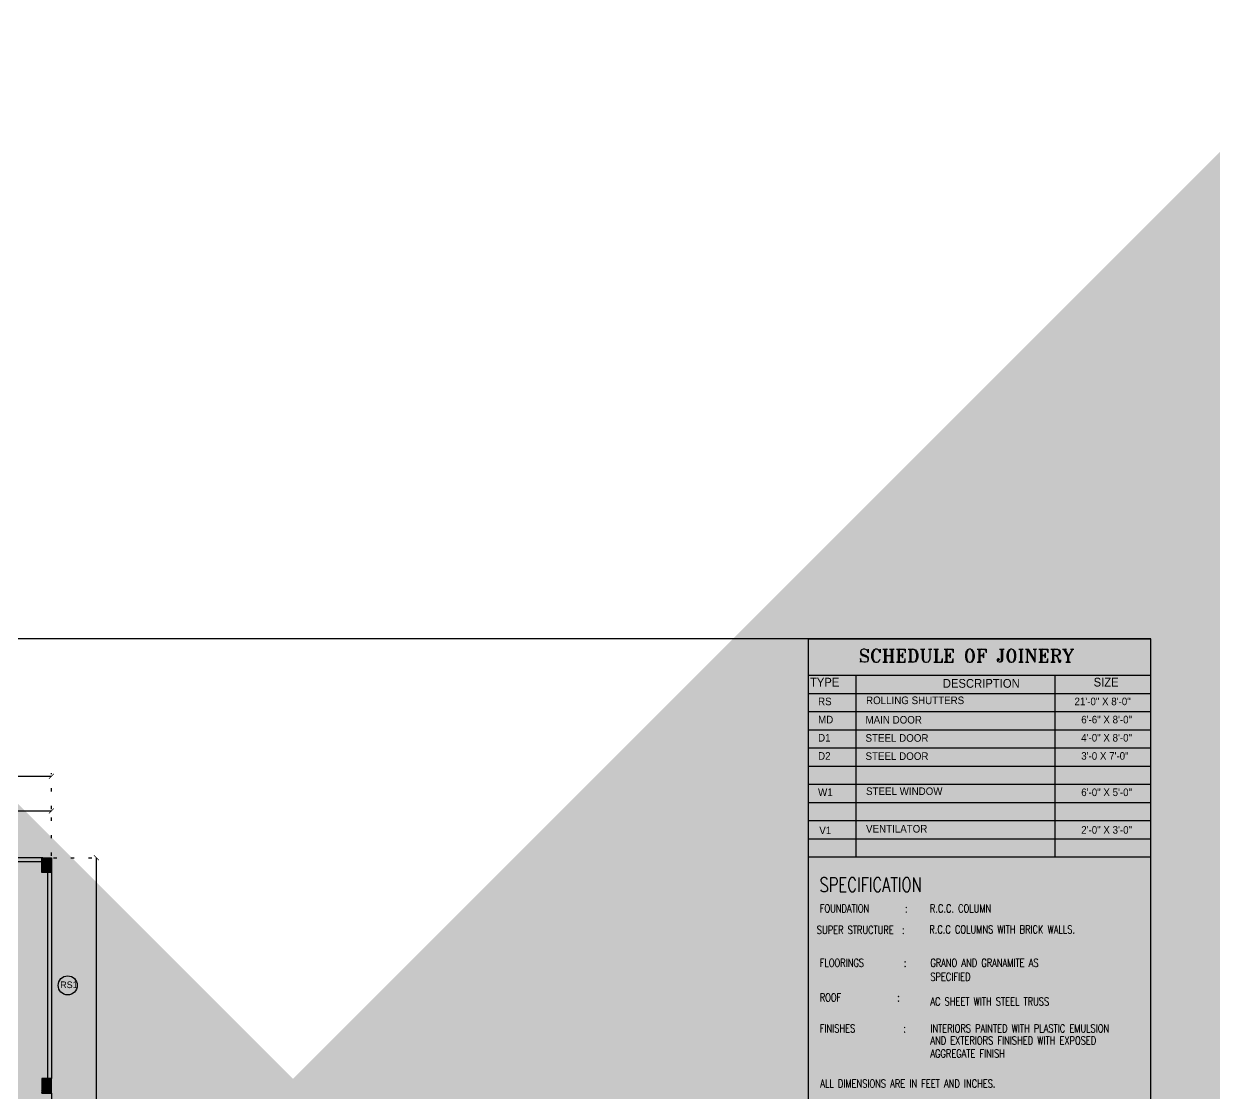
# Model space of a CAD drawing. Header units: metres. Extents: x 1422408 to 2267498, y 3894 to 80428.
# Drawn here: x 2267058.54 to 2267095.11, y 4181.7 to 4214.53 of the extents above; entities that cross this region are included whole.
import ezdxf

# ---------------------------------------------------------------- set-up
doc = ezdxf.new("R2010")
doc.units = ezdxf.units.M
doc.header["$LTSCALE"] = 3.5
doc.header["$MEASUREMENT"] = 0
doc.linetypes.add('DOT2', pattern=[0.125, 0, -0.125])
doc.layers.get('0').update_dxf_attribs({"linetype": 'CONTINUOUS'})
doc.layers.get('DEFPOINTS').update_dxf_attribs({"linetype": 'CONTINUOUS'})
for name, color, linetype in [('COLUMN', 2, 'CONTINUOUS'), ('DIM', 41, 'CONTINUOUS'), ('ED', 30, 'CONTINUOUS'), ('FURN', 35, 'CONTINUOUS'), ('MISC', 8, 'CONTINUOUS'), ('TEXT', 4, 'CONTINUOUS'), ('TITLE', 7, 'CONTINUOUS'), ('WAL', 1, 'CONTINUOUS'), ('WALL', 125, 'CONTINUOUS')]:
    doc.layers.add(name, color=color, linetype=linetype)
doc.styles.add('ID', font='GOTHIC.TTF', dxfattribs={"width": 0.85})
doc.styles.add('J', font='GOTHIC.TTF', dxfattribs={"height": 3.75})
doc.styles.add('J6', font='ROMANT', dxfattribs={"height": 7})
doc.styles.add('ROMANS', font='romans.shx')
doc.styles.add('USA TEXT', font='GOTHIC.TTF')
doc.linetypes.add('ZIGZAG', pattern='A,0.0001,-0.2,[131,ltypeshp.shx,S=0.2,R=0,X=-0.2,Y=0],-0.4,[131,ltypeshp.shx,S=0.2,R=180,X=0.2,Y=0],-0.2', length=0.8001)
doc.dimstyles.new('1-100-ED', dxfattribs={"dimtxt": 350, "dimasz": 100, "dimexe": 0.18, "dimexo": 0.0625, "dimgap": 25, "dimtad": 1, "dimdec": 0, "dimzin": 0, "dimdsep": 46, "dimtxsty": 'USA TEXT', "dimblk": 'ARCHTICK', "dimcen": 0.1, "dimclrd": 252, "dimclre": 9, "dimclrt": 3, "dimadec": 0, "dimazin": 0, "dimtfac": 1, "dimtdec": 0, "dimtofl": 0, "dimtmove": 2, "dimatfit": 3, "dimldrblk": 'ARCHTICK', "dimfxl": 0.18, "dimtolj": 1, "dimtzin": 0, "dimarcsym": 0})
doc.dimstyles.new('1-100-ID', dxfattribs={"dimtxt": 0.3, "dimasz": 0.15, "dimexe": 0.1, "dimexo": 0.06, "dimgap": 0.15, "dimtad": 1, "dimzin": 3, "dimdsep": 46, "dimtxsty": 'ID', "dimblk": 'ARCHTICK', "dimcen": 0, "dimclrd": 252, "dimclre": 252, "dimclrt": 3, "dimadec": 0, "dimazin": 0, "dimtfac": 1, "dimtix": 1, "dimtmove": 2, "dimatfit": 3, "dimldrblk": 'OPEN90', "dimfxl": 0, "dimtolj": 1, "dimtzin": 0, "dimarcsym": 0})

# ---------------------------------------------------------------- blocks, each defined once
blk = doc.blocks.new('1')
at = {"layer": 'COLUMN'}
h = blk.add_hatch(dxfattribs=at)
h.set_pattern_fill('ANSI31', color=8, scale=50, style=0)
h.paths.add_polyline_path([(1593152, -270597), (1592852, -270597), (1592852, -270147), (1593152, -270147)])
at = {"layer": 'COLUMN', "color": 4}
for p, q in [((1592967, -270147), (1592967, -270597)), ((1592852, -270482), (1593152, -270482))]:
    blk.add_line(p, q, dxfattribs=at)
at = {"layer": 'COLUMN'}
for points in [[(1593152, -270597), (1592852, -270597), (1592852, -270147), (1593152, -270147)], [(1592938, -270454), (1592995, -270454), (1592995, -270510), (1592938, -270510)]]:
    blk.add_lwpolyline(points, close=True, dxfattribs=at)
blk = doc.blocks.new('_ArchTick')
at = {"color": 0, "linetype": 'ByBlock', "const_width": 0.15}
blk.add_lwpolyline([(-0.5, -0.5), (0.5, 0.5)], dxfattribs=at)
blk = doc.blocks.new('*D428')
at = {"layer": 'DEFPOINTS', "color": 0, "transparency": 16777216}
for p in [(2267059.391, 4190.362), (2267059.391, 4188.926), (2267027.391, 4188.476)]:
    blk.add_point(p, dxfattribs=at)
at = {"layer": 'ED', "color": 252, "linetype": 'DOT2', "lineweight": -2, "transparency": 16777216}
for p, q in [((2267027.391, 4188.536), (2267027.391, 4190.462)), ((2267059.391, 4188.986), (2267059.391, 4190.462))]:
    blk.add_line(p, q, dxfattribs=at)
at = {"layer": 'ED', "color": 252, "lineweight": -2, "transparency": 16777216}
blk.add_line((2267027.391, 4190.362), (2267059.391, 4190.362), dxfattribs=at)
at = {"layer": 'ED', "color": 252, "lineweight": -2, "transparency": 16777216, "xscale": 0.15, "yscale": 0.15, "zscale": 0.15, "rotation": 180}
blk.add_blockref('_ArchTick', (2267027.391, 4190.362), dxfattribs=at)
at = {"layer": 'ED', "color": 252, "lineweight": -2, "transparency": 16777216, "xscale": 0.15, "yscale": 0.15, "zscale": 0.15}
blk.add_blockref('_ArchTick', (2267059.391, 4190.362), dxfattribs=at)
at = {"layer": 'ED', "color": 3, "transparency": 16777216, "insert": (2267043.391, 4190.67), "char_height": 0.3, "attachment_point": 5, "style": 'ID'}
blk.add_mtext('\\A1;32.00', dxfattribs=at)
blk = doc.blocks.new('_Open90')
at = {"color": 0, "linetype": 'ByBlock', "lineweight": -2}
for p, q in [((0, 0), (-1, 0)), ((-0.5, 0.5), (0, 0)), ((0, 0), (-0.5, -0.5))]:
    blk.add_line(p, q, dxfattribs=at)
blk = doc.blocks.new('*D429')
at = {"layer": 'DEFPOINTS', "color": 0, "transparency": 16777216}
for p in [(2267059.391, 4191.428), (2267027.161, 4190.362), (2267059.391, 4190.362)]:
    blk.add_point(p, dxfattribs=at)
at = {"layer": 'ED', "color": 252, "linetype": 'DOT2', "lineweight": -2, "transparency": 16777216}
for p, q in [((2267027.161, 4190.422), (2267027.161, 4191.528)), ((2267059.391, 4190.422), (2267059.391, 4191.528))]:
    blk.add_line(p, q, dxfattribs=at)
at = {"layer": 'ED', "color": 252, "lineweight": -2, "transparency": 16777216}
blk.add_line((2267027.161, 4191.428), (2267059.391, 4191.428), dxfattribs=at)
at = {"layer": 'ED', "color": 252, "lineweight": -2, "transparency": 16777216, "xscale": 0.15, "yscale": 0.15, "zscale": 0.15, "rotation": 180}
blk.add_blockref('_ArchTick', (2267027.161, 4191.428), dxfattribs=at)
at = {"layer": 'ED', "color": 252, "lineweight": -2, "transparency": 16777216, "xscale": 0.15, "yscale": 0.15, "zscale": 0.15}
blk.add_blockref('_ArchTick', (2267059.391, 4191.428), dxfattribs=at)
at = {"layer": 'ED', "color": 3, "transparency": 16777216, "insert": (2267043.276, 4191.735), "char_height": 0.3, "attachment_point": 5, "style": 'ID'}
blk.add_mtext('\\A1;32.23', dxfattribs=at)
blk = doc.blocks.new('*D426')
at = {"layer": 'DEFPOINTS', "color": 0, "transparency": 16777216}
for p in [(2267059.391, 4188.926), (2267060.771, 4188.926), (2267059.391, 4167.926)]:
    blk.add_point(p, dxfattribs=at)
at = {"layer": 'ED', "color": 252, "linetype": 'DOT2', "lineweight": -2, "transparency": 16777216}
for p, q in [((2267059.451, 4188.926), (2267060.871, 4188.926)), ((2267059.451, 4167.926), (2267060.871, 4167.926))]:
    blk.add_line(p, q, dxfattribs=at)
at = {"layer": 'ED', "color": 252, "lineweight": -2, "transparency": 16777216}
blk.add_line((2267060.771, 4167.926), (2267060.771, 4188.926), dxfattribs=at)
at = {"layer": 'ED', "color": 252, "lineweight": -2, "transparency": 16777216, "xscale": 0.15, "yscale": 0.15, "zscale": 0.15}
for p, rotation in [((2267060.771, 4188.926), 90), ((2267060.771, 4167.926), 270)]:
    blk.add_blockref('_ArchTick', p, dxfattribs=dict(at, rotation=rotation))
at = {"layer": 'ED', "color": 3, "transparency": 16777216, "insert": (2267060.464, 4178.426), "char_height": 0.3, "attachment_point": 5, "rotation": 90, "style": 'ID'}
blk.add_mtext('\\A1;21.00', dxfattribs=at)

msp = doc.modelspace()

# ---------------------------------------------------------------- linework, layer by layer
at = {"layer": 'FURN', "linetype": 'ZIGZAG', "ltscale": 0.5}
for p, q in [((2267053.42602, 4188.81141), (2267059.12602, 4188.81141)), ((2267059.27602, 4182.14642), (2267059.27602, 4188.47641))]:
    msp.add_line(p, q, dxfattribs=at)
at = {"layer": 'TEXT'}
msp.add_circle((2267059.88988, 4185.00618), 0.29345, dxfattribs=at)
at = {"layer": 'TITLE', "color": 12}
msp.add_line((2267082.63215, 4195.64624), (2267093.16377, 4195.64624), dxfattribs=at)
at = {"layer": 'TITLE', "color": 6}
msp.add_line((2267082.63215, 4195.64624), (2267082.63215, 4141.10864), dxfattribs=at)
at = {"layer": 'TITLE', "color": 17}
for p, q in [((2267082.63215, 4194.53014), (2267093.16377, 4194.53014)), ((2267084.09897, 4194.53014), (2267084.09897, 4188.94967)), ((2267090.2138, 4194.53014), (2267090.2138, 4188.94967)), ((2267090.2138, 4194.53014), (2267090.2138, 4188.94967)), ((2267082.63215, 4193.97209), (2267093.16377, 4193.97209)), ((2267082.63215, 4193.41405), (2267093.16377, 4193.41405)), ((2267082.63215, 4192.856), (2267093.16377, 4192.856)), ((2267082.63215, 4192.29795), (2267093.16377, 4192.29795)), ((2267082.63215, 4191.7399), (2267093.16377, 4191.7399)), ((2267082.63215, 4191.18186), (2267093.16377, 4191.18186)), ((2267082.63215, 4191.18186), (2267093.16377, 4191.18186)), ((2267082.63215, 4190.62381), (2267093.16377, 4190.62381)), ((2267082.63215, 4190.06576), (2267093.16377, 4190.06576)), ((2267082.63215, 4189.50771), (2267093.16377, 4189.50771)), ((2267082.63215, 4188.94967), (2267093.16377, 4188.94967))]:
    msp.add_line(p, q, dxfattribs=at)
at = {"layer": 'WAL', "linetype": 'Continuous', "ltscale": 0.25}
msp.add_lwpolyline([(2267093.16377, 4141.10864), (2267093.16377, 4195.64624), (2267016.0187, 4195.64624), (2267016.0187, 4141.10864)], close=True, dxfattribs=at)
at = {"layer": 'WALL'}
for p, q in [((2267059.3909, 4188.47641), (2267059.3909, 4182.14641)), ((2267059.39102, 4181.69641), (2267059.39102, 4175.14641))]:
    msp.add_line(p, q, dxfattribs=at)
msp.add_lwpolyline([(2267059.12602, 4188.92641), (2267053.42602, 4188.92641)], dxfattribs=at)

# ---------------------------------------------------------------- block references
at = {"layer": 'COLUMN', "xscale": 0.0010000000018851, "yscale": 0.0010000000018851, "zscale": 0.0010000000018851, "rotation": 180}
msp.add_blockref('1', (2268652.24258, 3918.32925), dxfattribs=at)
at = {"layer": 'COLUMN', "color": 8, "extrusion": (0, 0, -1), "xscale": 0.0010000000018851, "yscale": 0.0010000000018851, "zscale": -0.000999999999919}
msp.add_blockref('1', (-2268652.24269, 4452.29358), dxfattribs=at)

# ---------------------------------------------------------------- texts
at = {"layer": 'DIM', "style": 'J', "width": 0.96}
for s, height, p in [('RS', 0.233481, (2267082.93901, 4193.61013)), ('ROLLING SHUTTERS ', 0.2334814, (2267084.4126, 4193.64371)), ('21\'-0" X 8\'-0"', 0.2334814, (2267090.81465, 4193.61013)), ('MD', 0.233481, (2267082.93901, 4193.05208)), ('MAIN DOOR', 0.233481, (2267084.39678, 4193.04617)), ('6\'-6" X 8\'-0"', 0.2334814, (2267091.02214, 4193.05208)), ('D1', 0.233481, (2267082.93901, 4192.49403)), ('STEEL DOOR', 0.233481, (2267084.39678, 4192.48813)), ('4\'-0" X 8\'-0"', 0.2334814, (2267091.02214, 4192.49403)), ('D2', 0.233481, (2267082.93901, 4191.93598)), ('3\'-0 X 7\'-0"', 0.2334814, (2267091.02214, 4191.93598)), ('STEEL DOOR', 0.233481, (2267084.39678, 4191.93008)), ('STEEL WINDOW', 0.2334814, (2267084.4126, 4190.85347)), ('W1', 0.233481, (2267082.93901, 4190.81989)), ('6\'-0" X 5\'-0"', 0.2334814, (2267091.02214, 4190.81989)), ('V1', 0.233481, (2267082.97696, 4189.6517)), ('VENTILATOR', 0.233481, (2267084.4126, 4189.69905)), ('2\'-0" X 3\'-0"', 0.2334814, (2267091.02214, 4189.66546))]:
    msp.add_text(s, height=height, dxfattribs=at).set_placement(p)
at = {"layer": 'MISC', "style": 'ROMANS', "width": 0.75}
msp.add_text('SPECIFICATION', height=0.4396214, dxfattribs=at).set_placement((2267082.98546, 4187.87931))
at = {"layer": 'TEXT', "style": 'ROMANS', "width": 0.75}
for s, height, p in [('FOUNDATION       :', 0.2472871, (2267082.99097, 4187.24638)), ('R.C.C. COLUMN', 0.2472871, (2267086.37473, 4187.24638)), ('SUPER STRUCTURE  :', 0.2472871, (2267082.90092, 4186.58675)), ('R.C.C COLUMNS WITH BRICK WALLS.', 0.2472871, (2267086.35602, 4186.60221)), ('FLOORINGS        :', 0.2472871, (2267082.99097, 4185.57652)), ('GRANO AND GRANAMITE AS', 0.2472871, (2267086.38775, 4185.57652)), ('SPECIFIED', 0.247287, (2267086.38775, 4185.1469)), ('ROOF            :', 0.2472871, (2267082.99097, 4184.51067)), ('AC SHEET WITH STEEL TRUSS', 0.2472871, (2267086.38775, 4184.38942)), ('FINISHES          :', 0.2472871, (2267082.99097, 4183.56292)), ('INTERIORS PAINTED WITH PLASTIC EMULSION', 0.2472871, (2267086.38775, 4183.56292)), ('AND EXTERIORS FINISHED WITH EXPOSED', 0.2472871, (2267086.38775, 4183.1903)), ('AGGREGATE FINISH', 0.2472871, (2267086.38775, 4182.79046)), ('ALL DIMENSIONS ARE IN FEET AND INCHES.', 0.2472871, (2267083.00771, 4181.86596))]:
    msp.add_text(s, height=height, dxfattribs=at).set_placement(p)
at = {"layer": 'TEXT', "style": 'USA TEXT'}
msp.add_text('RS1', height=0.204444, dxfattribs=at).set_placement((2267059.66146, 4184.92306))
at = {"layer": 'TITLE', "color": 21, "style": 'J6'}
msp.add_text('SCHEDULE OF JOINERY', height=0.4023064, dxfattribs=at).set_placement((2267084.18777, 4194.92782))
at = {"layer": 'TITLE', "color": 5, "style": 'J', "width": 0.96}
for s, height, p in [('TYPE', 0.269402, (2267082.689, 4194.18411)), ('DESCRIPTION', 0.2694016, (2267086.7702, 4194.14649)), ('SIZE ', 0.269402, (2267091.4028, 4194.18411))]:
    msp.add_text(s, height=height, dxfattribs=at).set_placement(p)

# ---------------------------------------------------------------- dimensions: what is measured, and where the dimension line sits
at = {"layer": 'ED'}
for base, p1, p2, picture, middle in [((2267059.3909, 4191.42795), (2267027.16102, 4190.36212), (2267059.3909, 4190.36212), '*D429', (2267043.27596, 4191.73549)), ((2267059.3909, 4190.36212), (2267027.39102, 4188.47641), (2267059.3909, 4188.92641), '*D428', (2267043.39096, 4190.66967))]:
    dim = msp.add_linear_dim(base=base, p1=p1, p2=p2, dimstyle='1-100-ID', dxfattribs=at)
    dim.commit()
    dim.dimension.update_dxf_attribs({"geometry": picture, "text_midpoint": middle})
dim = msp.add_linear_dim(base=(2267060.77105, 4188.92641), p1=(2267059.39102, 4167.92638), p2=(2267059.39102, 4188.92641), angle=90, dimstyle='1-100-ID', dxfattribs=at)
dim.commit()
dim.dimension.update_dxf_attribs({"geometry": '*D426', "text_midpoint": (2267060.4635, 4178.42639)})

# ---------------------------------------------------------------- leaders
at = {"layer": 'WALL'}
for points in [[(2267064.89198, 4152.23629), (2267064.89198, 4153.73629)], [(2267216.99082, 4172.15213), (2267213.3186, 4172.15213)], [(2267216.99082, 4163.47602), (2267213.3186, 4163.47602)], [(2267231.04637, 4163.47602), (2267227.37415, 4163.47602)], [(2267216.99082, 4154.66973), (2267213.3186, 4154.66973)], [(2267231.04637, 4154.66973), (2267227.37415, 4154.66973)], [(2267071.23435, 4154.73665), (2267072.73435, 4154.73665)]]:
    msp.add_leader(points, dimstyle='1-100-ED', override={"dimtxt": 300, "dimasz": 300, "dimgap": 50, "dimtad": 0, "dimpost": ' mm'}, dxfattribs=at)

doc.saveas('drawing.dxf')
